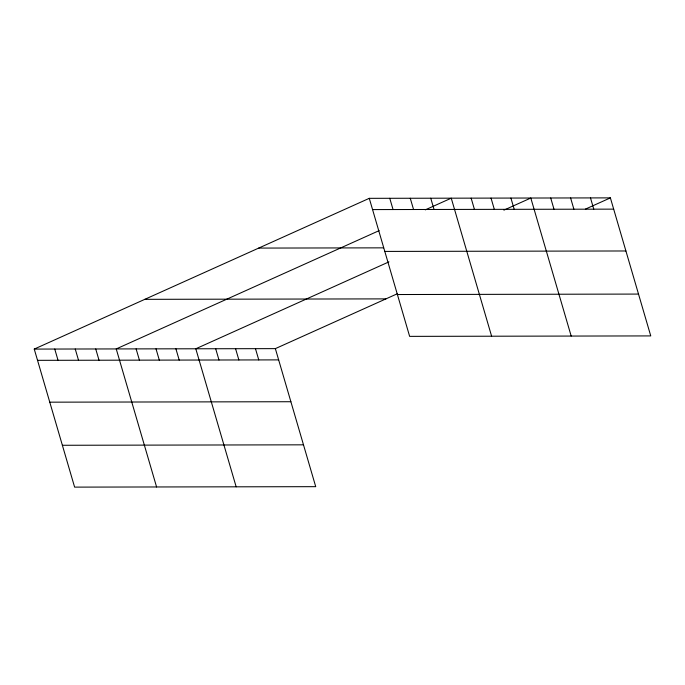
<?xml version="1.0" encoding="UTF-8"?>
<svg xmlns="http://www.w3.org/2000/svg" width="685" height="685" viewBox="0 0 685 685"><rect width="100%" height="100%" fill="white"/><g stroke="black" fill="none" stroke-linecap="round" stroke-linejoin="round"><path stroke-width="1.03" d="M34.25 349.085L275.361 348.631L315.725 486.667L74.614 487.121L34.25 349.085L369.275 198.333L610.386 197.879L650.75 335.915L409.639 336.369L369.275 198.333M379.147 230.622L116.227 348.93L156.591 486.966M425.291 209.858L451.252 198.179L491.616 336.215M388.934 261.875L195.799 348.785L236.162 486.812M503.903 210.141L530.815 198.034L571.179 336.061M275.361 348.631L397.317 293.762M585.392 209.13L610.386 197.879M372.563 209.584L613.674 209.139M258.716 248.081L383.617 247.85M384.799 251.421L625.91 250.975M397.403 294.533L638.514 294.079M144.809 299.336L385.92 298.883M37.538 360.336L278.658 359.89M49.774 402.172L290.894 401.727M62.378 445.276L303.498 444.83M590.496 197.922L593.784 209.173M570.605 197.956L573.893 209.208M550.714 197.991L554.002 209.25M510.924 198.068L514.221 209.319M491.034 198.102L494.322 209.362M471.143 198.145L474.431 209.396M430.754 198.222L434.042 209.473M410.264 198.256L413.552 209.507M389.765 198.299L393.053 209.55M255.471 348.674L258.767 359.925M235.58 348.708L238.868 359.959M215.689 348.742L218.977 360.002M175.908 348.819L179.196 360.07M156.017 348.853L159.305 360.113M136.118 348.896L139.415 360.147M95.737 348.973L99.025 360.224M75.239 349.007L78.527 360.259M54.749 349.042L58.037 360.301"/></g></svg>
